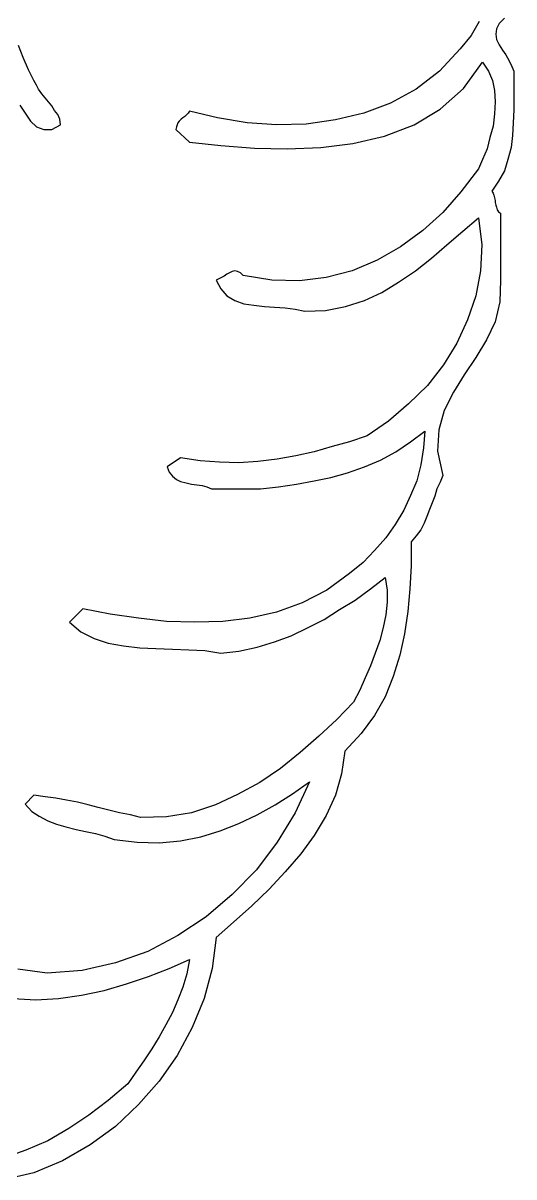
# Model space of a CAD drawing. Extents: x 0.02 to 9.57, y 0.02 to 5.22.
# Drawn here: x 5.791 to 6.523, y 0.298 to 2.018 of the extents above; entities that cross this region are included whole.
import ezdxf

# ---------------------------------------------------------------- set-up
doc = ezdxf.new("R2010")
doc.units = 0
doc.layers.add('1', color=7, linetype='Continuous')

msp = doc.modelspace()

# ---------------------------------------------------------------- linework, layer by layer
msp.add_lwpolyline([(6.509, 2.026), (6.501, 2.018), (6.497, 2.01), (6.496, 2.002), (6.497, 1.994), (6.501, 1.986), (6.506, 1.978), (6.511, 1.971), (6.516, 1.962), (6.52, 1.954), (6.523, 1.947), (6.523, 1.927), (6.523, 1.908), (6.523, 1.889), (6.522, 1.87), (6.521, 1.851), (6.519, 1.833), (6.514, 1.815), (6.509, 1.798), (6.5, 1.783), (6.49, 1.768), (6.492, 1.765), (6.493, 1.762), (6.494, 1.758), (6.495, 1.754), (6.495, 1.751), (6.496, 1.747), (6.497, 1.744), (6.498, 1.74), (6.5, 1.737), (6.503, 1.735), (6.503, 1.727), (6.503, 1.718), (6.503, 1.709), (6.503, 1.699), (6.503, 1.688), (6.503, 1.677), (6.503, 1.667), (6.503, 1.656), (6.503, 1.646), (6.503, 1.635), (6.502, 1.603), (6.495, 1.573), (6.482, 1.546), (6.466, 1.52), (6.449, 1.494), (6.433, 1.468), (6.419, 1.441), (6.411, 1.412), (6.409, 1.38), (6.417, 1.344), (6.413, 1.334), (6.408, 1.324), (6.405, 1.313), (6.401, 1.303), (6.397, 1.293), (6.393, 1.283), (6.389, 1.273), (6.384, 1.263), (6.377, 1.254), (6.37, 1.245), (6.37, 1.209), (6.368, 1.175), (6.365, 1.141), (6.36, 1.108), (6.353, 1.076), (6.343, 1.044), (6.331, 1.014), (6.315, 0.986), (6.295, 0.959), (6.271, 0.933), (6.266, 0.899), (6.257, 0.867), (6.243, 0.837), (6.225, 0.807), (6.205, 0.78), (6.182, 0.753), (6.158, 0.727), (6.132, 0.702), (6.105, 0.678), (6.079, 0.655), (6.073, 0.609), (6.061, 0.564), (6.043, 0.521), (6.021, 0.479), (5.994, 0.441), (5.963, 0.406), (5.929, 0.373), (5.891, 0.346), (5.85, 0.322), (5.807, 0.304), (5.781, 0.298)])
at = {"layer": '1'}
for points in [[(6.471, 2.021), (6.459, 2), (6.443, 1.98), (6.412, 1.947), (6.377, 1.92), (6.339, 1.899), (6.299, 1.884), (6.257, 1.874), (6.213, 1.868), (6.169, 1.867), (6.125, 1.87), (6.081, 1.877), (6.039, 1.887), (6.037, 1.884), (6.035, 1.882), (6.032, 1.879), (6.029, 1.877), (6.027, 1.875), (6.024, 1.872), (6.022, 1.87), (6.021, 1.867), (6.02, 1.864), (6.019, 1.86), (6.039, 1.841), (6.086, 1.836), (6.136, 1.832), (6.185, 1.831), (6.235, 1.833), (6.283, 1.839), (6.33, 1.85), (6.374, 1.867), (6.413, 1.89), (6.448, 1.921), (6.476, 1.96), (6.485, 1.947), (6.491, 1.933), (6.494, 1.918), (6.495, 1.901), (6.494, 1.883), (6.492, 1.865), (6.487, 1.848), (6.483, 1.831), (6.476, 1.815), (6.47, 1.801), (6.444, 1.767), (6.417, 1.736), (6.387, 1.709), (6.354, 1.685), (6.319, 1.665), (6.282, 1.649), (6.243, 1.639), (6.203, 1.634), (6.162, 1.635), (6.119, 1.642), (6.115, 1.646), (6.111, 1.648), (6.107, 1.649), (6.103, 1.648), (6.099, 1.646), (6.095, 1.644), (6.091, 1.641), (6.087, 1.639), (6.083, 1.637), (6.079, 1.635), (6.086, 1.622), (6.095, 1.612), (6.107, 1.605), (6.12, 1.6), (6.135, 1.598), (6.151, 1.596), (6.166, 1.595), (6.182, 1.594), (6.197, 1.592), (6.211, 1.589), (6.242, 1.59), (6.272, 1.596), (6.3, 1.605), (6.326, 1.617), (6.351, 1.632), (6.376, 1.649), (6.4, 1.668), (6.423, 1.688), (6.447, 1.708), (6.47, 1.728), (6.475, 1.688), (6.473, 1.649), (6.466, 1.612), (6.454, 1.576), (6.438, 1.541), (6.418, 1.509), (6.394, 1.478), (6.366, 1.451), (6.336, 1.425), (6.304, 1.403), (6.278, 1.394), (6.252, 1.387), (6.225, 1.379), (6.198, 1.373), (6.17, 1.368), (6.141, 1.365), (6.113, 1.363), (6.084, 1.364), (6.055, 1.366), (6.026, 1.37), (6.006, 1.357), (6.009, 1.349), (6.014, 1.343), (6.02, 1.338), (6.026, 1.335), (6.034, 1.333), (6.042, 1.331), (6.05, 1.33), (6.058, 1.329), (6.065, 1.327), (6.072, 1.324), (6.078, 1.324), (6.084, 1.324), (6.091, 1.324), (6.098, 1.324), (6.106, 1.324), (6.114, 1.324), (6.122, 1.324), (6.13, 1.324), (6.138, 1.324), (6.145, 1.324), (6.172, 1.327), (6.199, 1.331), (6.225, 1.336), (6.25, 1.341), (6.275, 1.348), (6.3, 1.357), (6.324, 1.367), (6.347, 1.379), (6.369, 1.394), (6.39, 1.41), (6.388, 1.385), (6.384, 1.36), (6.378, 1.336), (6.369, 1.314), (6.359, 1.292), (6.346, 1.271), (6.332, 1.251), (6.315, 1.232), (6.298, 1.214), (6.278, 1.198), (6.244, 1.173), (6.207, 1.154), (6.169, 1.14), (6.129, 1.131), (6.089, 1.126), (6.047, 1.125), (6.005, 1.126), (5.963, 1.131), (5.921, 1.137), (5.88, 1.145), (5.86, 1.125), (5.877, 1.111), (5.897, 1.101), (5.918, 1.094), (5.941, 1.09), (5.965, 1.087), (5.989, 1.086), (6.014, 1.085), (6.038, 1.084), (6.062, 1.083), (6.086, 1.079), (6.113, 1.082), (6.14, 1.088), (6.166, 1.096), (6.191, 1.105), (6.216, 1.117), (6.24, 1.129), (6.263, 1.144), (6.286, 1.158), (6.309, 1.175), (6.331, 1.192), (6.334, 1.173), (6.334, 1.155), (6.332, 1.136), (6.328, 1.117), (6.323, 1.098), (6.316, 1.079), (6.309, 1.06), (6.301, 1.042), (6.293, 1.024), (6.284, 1.006), (6.259, 0.98), (6.232, 0.955), (6.204, 0.931), (6.175, 0.907), (6.144, 0.886), (6.111, 0.868), (6.078, 0.853), (6.042, 0.841), (6.005, 0.835), (5.966, 0.834), (5.951, 0.838), (5.935, 0.841), (5.919, 0.845), (5.903, 0.849), (5.888, 0.853), (5.872, 0.857), (5.856, 0.86), (5.84, 0.863), (5.824, 0.865), (5.807, 0.867), (5.794, 0.854), (5.804, 0.843), (5.815, 0.836), (5.828, 0.829), (5.841, 0.824), (5.855, 0.82), (5.87, 0.816), (5.884, 0.813), (5.899, 0.81), (5.913, 0.806), (5.927, 0.801), (5.961, 0.797), (5.994, 0.796), (6.026, 0.799), (6.056, 0.805), (6.085, 0.814), (6.113, 0.825), (6.14, 0.838), (6.167, 0.853), (6.193, 0.869), (6.218, 0.887), (6.197, 0.841), (6.17, 0.797), (6.139, 0.756), (6.103, 0.719), (6.064, 0.686), (6.022, 0.658), (5.977, 0.634), (5.929, 0.617), (5.879, 0.606), (5.827, 0.602), (5.805, 0.605), (5.783, 0.608)], [(5.786, 1.896), (5.794, 1.884), (5.802, 1.872), (5.811, 1.864), (5.822, 1.86), (5.834, 1.86), (5.847, 1.867), (5.846, 1.875), (5.843, 1.882), (5.838, 1.888), (5.834, 1.895), (5.829, 1.901), (5.824, 1.907), (5.819, 1.913), (5.814, 1.92), (5.811, 1.926), (5.807, 1.933), (5.799, 1.949), (5.791, 1.967), (5.784, 1.985)], [(5.776, 0.564), (5.81, 0.562), (5.844, 0.564), (5.878, 0.569), (5.912, 0.576), (5.945, 0.586), (5.978, 0.597), (6.009, 0.609), (6.039, 0.622), (6.035, 0.601), (6.029, 0.581), (6.022, 0.562), (6.014, 0.543), (6.004, 0.525), (5.994, 0.507), (5.983, 0.489), (5.971, 0.471), (5.959, 0.454), (5.947, 0.437), (5.918, 0.412), (5.889, 0.39), (5.859, 0.37), (5.828, 0.352), (5.795, 0.338), (5.762, 0.326)]]:
    msp.add_lwpolyline(points, dxfattribs=at)

doc.saveas('drawing.dxf')
